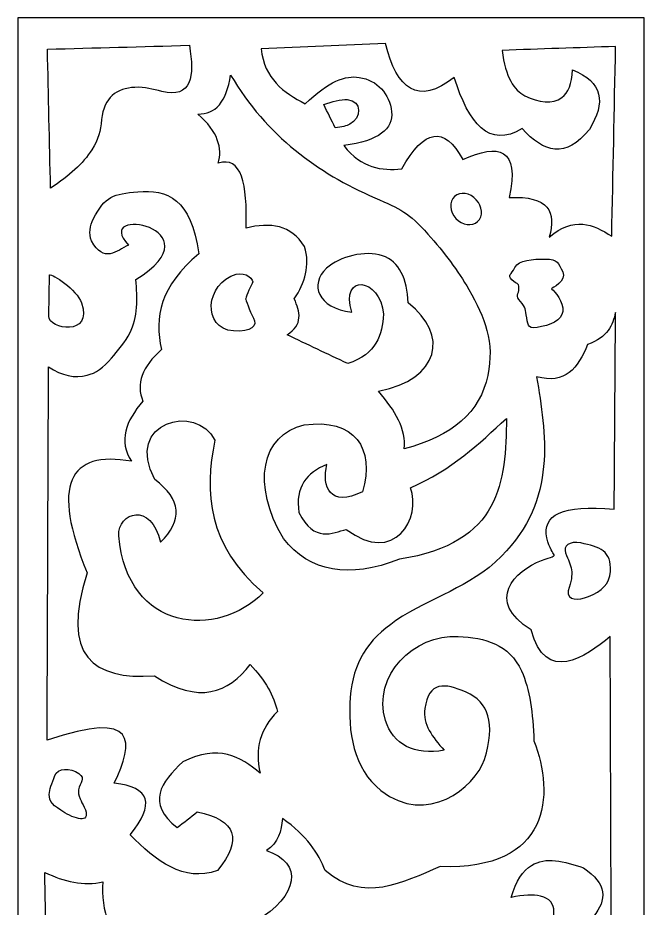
# Model space of a CAD drawing. Header units: centimetres. Extents: x -27 to -21.5, y -9 to 9.
# Drawn here: x -27 to -21.53, y 1.23 to 9 of the extents above; entities that cross this region are included whole.
import ezdxf

# ---------------------------------------------------------------- set-up
doc = ezdxf.new("R2010")
doc.units = ezdxf.units.CM
doc.header["$MEASUREMENT"] = 0
doc.layers.add('layer 1', color=7, linetype='Continuous')

msp = doc.modelspace()

# ---------------------------------------------------------------- linework, layer by layer
at = {"layer": 'layer 1', "color": 250, "lineweight": 30}
for points, knots in [([(-21.53203, -9.00021), (-21.53203, -9.00021), (-26.99914, -9.00021), (-26.99914, -9.00021), (-26.99914, -9.00021), (-26.99914, -9.00021), (-26.99914, 9.00077), (-26.99914, 9.00077), (-26.99914, 9.00077), (-26.99914, 9.00077), (-21.53203, 9.00077), (-21.53203, 9.00077), (-21.53203, 9.00077), (-21.53203, 9.00077), (-21.53203, -9.00021), (-21.53203, -9.00021)], [0, 0, 0, 0, 0.2, 0.2, 0.2, 0.2, 0.4, 0.4, 0.4, 0.4, 0.6, 0.6, 0.6, 0.6, 1, 1, 1, 1]), ([(-25.50158, 8.76064), (-25.91444, 8.74951), (-26.32734, 8.73835), (-26.74027, 8.72716), (-26.74027, 8.72716), (-26.73131, 8.32322), (-26.72238, 7.91925), (-26.71349, 7.51524), (-26.71349, 7.51524), (-26.54898, 7.62289), (-26.43052, 7.72718), (-26.3528, 7.84993), (-26.3528, 7.84993), (-26.29179, 7.94626), (-26.27944, 8.0082), (-26.26773, 8.11426), (-26.26773, 8.11426), (-26.24628, 8.30847), (-26.13724, 8.38594), (-25.97629, 8.39409), (-25.97629, 8.39409), (-25.88342, 8.39875), (-25.82656, 8.37834), (-25.74113, 8.35783), (-25.74113, 8.35783), (-25.48084, 8.2953), (-25.45587, 8.48948), (-25.50158, 8.76064)], [0, 0, 0, 0, 0.125, 0.125, 0.125, 0.125, 0.25, 0.25, 0.25, 0.25, 0.375, 0.375, 0.375, 0.375, 0.5, 0.5, 0.5, 0.5, 0.625, 0.625, 0.625, 0.625, 0.75, 0.75, 0.75, 0.75, 1, 1, 1, 1]), ([(-21.81535, 7.09484), (-21.97698, 7.20116), (-22.14534, 7.27129), (-22.36119, 7.08808), (-22.36119, 7.08808), (-22.29705, 7.30548), (-22.36216, 7.44961), (-22.71159, 7.43273), (-22.71159, 7.43273), (-22.61375, 7.86753), (-22.80022, 7.90582), (-23.11595, 7.76389), (-23.11595, 7.76389), (-23.27539, 8.06121), (-23.45281, 8.03414), (-23.64831, 7.6828), (-23.64831, 7.6828), (-23.82382, 7.66572), (-23.99616, 7.68584), (-24.15371, 7.88554), (-24.15371, 7.88554), (-23.84652, 7.92801), (-23.72125, 8.03133), (-23.73661, 8.18161), (-23.73661, 8.18161), (-23.75256, 8.33768), (-23.86221, 8.45652), (-24.01909, 8.48133), (-24.01909, 8.48133), (-24.13806, 8.50012), (-24.28504, 8.44879), (-24.49066, 8.2505), (-24.49066, 8.2505), (-24.6796, 8.34929), (-24.84819, 8.46852), (-24.87481, 8.73033), (-24.87481, 8.73033), (-24.51311, 8.74608), (-24.15145, 8.76186), (-23.78982, 8.77765), (-23.78982, 8.77765), (-23.69097, 8.37439), (-23.5045, 8.23469), (-23.19006, 8.48026), (-23.19006, 8.48026), (-23.0631, 8.07917), (-22.88562, 7.8584), (-22.59706, 8.03424), (-22.59706, 8.03424), (-22.40942, 7.8269), (-22.21621, 7.76602), (-22.01075, 8.02748), (-22.01075, 8.02748), (-21.86642, 8.26005), (-21.88997, 8.44141), (-22.15903, 8.54786), (-22.15903, 8.54786), (-22.161, 8.42456), (-22.19616, 8.34706), (-22.25086, 8.30543), (-22.25086, 8.30543), (-22.33078, 8.24465), (-22.4525, 8.26037), (-22.57338, 8.32137), (-22.57338, 8.32137), (-22.66802, 8.36912), (-22.7419, 8.48136), (-22.77224, 8.71681), (-22.77224, 8.71681), (-22.44202, 8.72806), (-22.11183, 8.73932), (-21.78164, 8.75061), (-21.78164, 8.75061), (-21.7929, 8.19865), (-21.80412, 7.64673), (-21.81535, 7.09484)], [0, 0, 0, 0, 0.05, 0.05, 0.05, 0.05, 0.1, 0.1, 0.1, 0.1, 0.15, 0.15, 0.15, 0.15, 0.2, 0.2, 0.2, 0.2, 0.25, 0.25, 0.25, 0.25, 0.3, 0.3, 0.3, 0.3, 0.35, 0.35, 0.35, 0.35, 0.4, 0.4, 0.4, 0.4, 0.45, 0.45, 0.45, 0.45, 0.5, 0.5, 0.5, 0.5, 0.55, 0.55, 0.55, 0.55, 0.6, 0.6, 0.6, 0.6, 0.65, 0.65, 0.65, 0.65, 0.7, 0.7, 0.7, 0.7, 0.75, 0.75, 0.75, 0.75, 0.8, 0.8, 0.8, 0.8, 0.85, 0.85, 0.85, 0.85, 0.9, 0.9, 0.9, 0.9, 1, 1, 1, 1]), ([(-25.14144, 8.50174), (-25.17724, 8.26881), (-25.27279, 8.15534), (-25.42815, 8.16126), (-25.42815, 8.16126), (-25.24737, 8.00451), (-25.2145, 7.86416), (-25.24895, 7.73119), (-25.24895, 7.73119), (-25.04728, 7.7985), (-24.99358, 7.55357), (-25.00704, 7.16671), (-25.00704, 7.16671), (-24.79501, 7.21756), (-24.61287, 7.19372), (-24.49632, 7.00544), (-24.49632, 7.00544), (-24.44561, 6.83976), (-24.49338, 6.69042), (-24.58592, 6.54848), (-24.58592, 6.54848), (-24.53491, 6.43498), (-24.50787, 6.32445), (-24.64864, 6.23489), (-24.64864, 6.23489), (-24.47245, 6.15127), (-24.29623, 6.06766), (-24.12001, 5.98401), (-24.12001, 5.98401), (-23.86561, 6.06746), (-23.82103, 6.23479), (-23.80641, 6.41408), (-23.80641, 6.41408), (-23.83876, 6.73916), (-24.18917, 6.77274), (-24.08417, 6.432), (-24.08417, 6.432), (-24.38525, 6.4702), (-24.45337, 6.67518), (-24.30464, 6.81514), (-24.30464, 6.81514), (-24.19143, 6.92163), (-23.96507, 6.97351), (-23.81735, 6.92506), (-23.81735, 6.92506), (-23.66542, 6.87515), (-23.6037, 6.72212), (-23.59138, 6.51264), (-23.59138, 6.51264), (-23.23363, 6.23641), (-23.31608, 5.84829), (-23.85121, 5.74209), (-23.85121, 5.74209), (-23.70339, 5.57486), (-23.60787, 5.40763), (-23.62722, 5.24034), (-23.62722, 5.24034), (-23.20678, 5.3488), (-22.96338, 5.56218), (-22.89713, 5.88057), (-22.89713, 5.88057), (-22.83697, 6.16964), (-22.92068, 6.38326), (-23.06346, 6.63064), (-23.06346, 6.63064), (-23.15768, 6.79396), (-23.27697, 6.95478), (-23.41923, 7.11328), (-23.41923, 7.11328), (-23.59122, 7.30499), (-23.6562, 7.33048), (-23.88353, 7.42998), (-23.88353, 7.42998), (-24.1344, 7.53983), (-24.36827, 7.67458), (-24.57758, 7.84492), (-24.57758, 7.84492), (-24.79459, 8.02153), (-24.98533, 8.2365), (-25.14144, 8.50174)], [0, 0, 0, 0, 0.047619, 0.047619, 0.047619, 0.047619, 0.0952381, 0.0952381, 0.0952381, 0.0952381, 0.1428571, 0.1428571, 0.1428571, 0.1428571, 0.1904762, 0.1904762, 0.1904762, 0.1904762, 0.2380952, 0.2380952, 0.2380952, 0.2380952, 0.2857143, 0.2857143, 0.2857143, 0.2857143, 0.3333333, 0.3333333, 0.3333333, 0.3333333, 0.3809524, 0.3809524, 0.3809524, 0.3809524, 0.4285714, 0.4285714, 0.4285714, 0.4285714, 0.4761905, 0.4761905, 0.4761905, 0.4761905, 0.5238095, 0.5238095, 0.5238095, 0.5238095, 0.5714286, 0.5714286, 0.5714286, 0.5714286, 0.6190476, 0.6190476, 0.6190476, 0.6190476, 0.6666667, 0.6666667, 0.6666667, 0.6666667, 0.7142857, 0.7142857, 0.7142857, 0.7142857, 0.7619048, 0.7619048, 0.7619048, 0.7619048, 0.8095238, 0.8095238, 0.8095238, 0.8095238, 0.8571429, 0.8571429, 0.8571429, 0.8571429, 0.9047619, 0.9047619, 0.9047619, 0.9047619, 1, 1, 1, 1]), ([(-24.22785, 8.041), (-24.17157, 8.04585), (-24.13072, 8.05691), (-24.10112, 8.07247), (-24.10112, 8.07247), (-24.00282, 8.12423), (-23.98745, 8.27764), (-24.12408, 8.28735), (-24.12408, 8.28735), (-24.18079, 8.29136), (-24.25308, 8.27043), (-24.32893, 8.24374), (-24.32893, 8.24374), (-24.29523, 8.17614), (-24.26152, 8.10857), (-24.22785, 8.041)], [0, 0, 0, 0, 0.2, 0.2, 0.2, 0.2, 0.4, 0.4, 0.4, 0.4, 0.6, 0.6, 0.6, 0.6, 1, 1, 1, 1]), ([(-26.73096, 5.95622), (-26.7351, 4.87001), (-26.73927, 3.78376), (-26.74344, 2.69748), (-26.74344, 2.69748), (-25.94207, 2.96964), (-25.98881, 2.686), (-26.15662, 2.32291), (-26.15662, 2.32291), (-25.84451, 2.28966), (-25.79877, 2.13983), (-26.01928, 1.87343), (-26.01928, 1.87343), (-25.79049, 1.6441), (-25.5534, 1.45649), (-25.25765, 1.56129), (-25.25765, 1.56129), (-25.03295, 1.83186), (-25.09123, 2.00249), (-25.43245, 2.0732), (-25.43245, 2.0732), (-25.49074, 2.02743), (-25.549, 1.98166), (-25.60725, 1.93586), (-25.60725, 1.93586), (-25.88313, 2.14821), (-25.74948, 2.33132), (-25.55731, 2.5102), (-25.55731, 2.5102), (-25.24908, 2.66497), (-25.05776, 2.55648), (-24.88309, 2.41031), (-24.88309, 2.41031), (-24.93306, 2.6226), (-24.88315, 2.8016), (-24.73326, 2.94719), (-24.73326, 2.94719), (-24.76244, 3.08457), (-24.84152, 3.22194), (-24.97049, 3.35922), (-24.97049, 3.35922), (-25.16194, 3.10744), (-25.41589, 3.01176), (-25.80702, 3.25933), (-25.80702, 3.25933), (-26.33779, 3.22391), (-26.62916, 3.42786), (-26.39384, 4.1583), (-26.39384, 4.1583), (-26.71122, 4.92933), (-26.55519, 5.22695), (-26.00679, 5.13217), (-26.00679, 5.13217), (-26.1234, 5.30704), (-26.05683, 5.48184), (-25.90691, 5.65657), (-25.90691, 5.65657), (-25.96937, 5.80649), (-25.91528, 5.95622), (-25.74459, 6.10605), (-25.74459, 6.10605), (-25.81129, 6.38491), (-25.75304, 6.6637), (-25.41997, 6.94259), (-25.41997, 6.94259), (-25.4824, 7.42471), (-25.69756, 7.50593), (-25.95232, 7.48338), (-25.95232, 7.48338), (-26.16134, 7.46491), (-26.24033, 7.44369), (-26.33795, 7.24842), (-26.33795, 7.24842), (-26.3702, 7.18395), (-26.38159, 7.11942), (-26.35639, 7.05496), (-26.35639, 7.05496), (-26.24825, 6.85593), (-26.14002, 6.96775), (-26.03176, 7.0175), (-26.03176, 7.0175), (-26.19896, 7.19437), (-25.99967, 7.23257), (-25.85043, 7.17005), (-25.85043, 7.17005), (-25.70118, 7.10749), (-25.60195, 6.94414), (-25.96933, 6.71785), (-25.96933, 6.71785), (-25.95287, 6.55207), (-25.94986, 6.39025), (-26.02102, 6.25041), (-26.02102, 6.25041), (-26.0577, 6.17822), (-26.12887, 6.0947), (-26.18123, 6.03049), (-26.18123, 6.03049), (-26.24955, 5.94681), (-26.32042, 5.9014), (-26.39336, 5.88176), (-26.39336, 5.88176), (-26.50227, 5.85249), (-26.61428, 5.87827), (-26.73096, 5.95622)], [0, 0, 0, 0, 0.037037, 0.037037, 0.037037, 0.037037, 0.0740741, 0.0740741, 0.0740741, 0.0740741, 0.1111111, 0.1111111, 0.1111111, 0.1111111, 0.1481481, 0.1481481, 0.1481481, 0.1481481, 0.1851852, 0.1851852, 0.1851852, 0.1851852, 0.2222222, 0.2222222, 0.2222222, 0.2222222, 0.2592593, 0.2592593, 0.2592593, 0.2592593, 0.2962963, 0.2962963, 0.2962963, 0.2962963, 0.3333333, 0.3333333, 0.3333333, 0.3333333, 0.3703704, 0.3703704, 0.3703704, 0.3703704, 0.4074074, 0.4074074, 0.4074074, 0.4074074, 0.4444444, 0.4444444, 0.4444444, 0.4444444, 0.4814815, 0.4814815, 0.4814815, 0.4814815, 0.5185185, 0.5185185, 0.5185185, 0.5185185, 0.5555556, 0.5555556, 0.5555556, 0.5555556, 0.5925926, 0.5925926, 0.5925926, 0.5925926, 0.6296296, 0.6296296, 0.6296296, 0.6296296, 0.6666667, 0.6666667, 0.6666667, 0.6666667, 0.7037037, 0.7037037, 0.7037037, 0.7037037, 0.7407407, 0.7407407, 0.7407407, 0.7407407, 0.7777778, 0.7777778, 0.7777778, 0.7777778, 0.8148148, 0.8148148, 0.8148148, 0.8148148, 0.8518519, 0.8518519, 0.8518519, 0.8518519, 0.8888889, 0.8888889, 0.8888889, 0.8888889, 0.9259259, 0.9259259, 0.9259259, 0.9259259, 1, 1, 1, 1]), ([(-22.98579, 7.22293), (-23.03464, 7.17807), (-23.11958, 7.19055), (-23.17492, 7.25078), (-23.17492, 7.25078), (-23.2302, 7.31098), (-23.23544, 7.39666), (-23.1866, 7.44156), (-23.1866, 7.44156), (-23.13772, 7.48642), (-23.05278, 7.47394), (-22.99747, 7.41374), (-22.99747, 7.41374), (-22.94216, 7.35355), (-22.93692, 7.26783), (-22.98579, 7.22293)], [0, 0, 0, 0, 0.2, 0.2, 0.2, 0.2, 0.4, 0.4, 0.4, 0.4, 0.6, 0.6, 0.6, 0.6, 1, 1, 1, 1]), ([(-22.34194, 6.63747), (-22.34194, 6.63747), (-22.20428, 6.7063), (-22.243, 6.78374), (-22.243, 6.78374), (-22.28171, 6.86117), (-22.28602, 6.89559), (-22.39357, 6.89559), (-22.39357, 6.89559), (-22.50112, 6.89559), (-22.63018, 6.89129), (-22.66029, 6.82245), (-22.66029, 6.82245), (-22.69041, 6.75362), (-22.72913, 6.76223), (-22.68611, 6.7149), (-22.68611, 6.7149), (-22.64309, 6.66758), (-22.62588, 6.6977), (-22.62588, 6.64177), (-22.62588, 6.64177), (-22.62588, 6.58584), (-22.66029, 6.57724), (-22.61297, 6.52561), (-22.61297, 6.52561), (-22.56565, 6.47399), (-22.56995, 6.45678), (-22.55704, 6.38365), (-22.55704, 6.38365), (-22.54414, 6.31051), (-22.54844, 6.2804), (-22.42798, 6.30621), (-22.42798, 6.30621), (-22.30753, 6.33202), (-22.23439, 6.38365), (-22.243, 6.46969), (-22.243, 6.46969), (-22.2516, 6.55573), (-22.34194, 6.63747), (-22.34194, 6.63747)], [0, 0, 0, 0, 0.0909091, 0.0909091, 0.0909091, 0.0909091, 0.1818182, 0.1818182, 0.1818182, 0.1818182, 0.2727273, 0.2727273, 0.2727273, 0.2727273, 0.3636364, 0.3636364, 0.3636364, 0.3636364, 0.4545455, 0.4545455, 0.4545455, 0.4545455, 0.5454545, 0.5454545, 0.5454545, 0.5454545, 0.6363636, 0.6363636, 0.6363636, 0.6363636, 0.7272727, 0.7272727, 0.7272727, 0.7272727, 0.8181818, 0.8181818, 0.8181818, 0.8181818, 1, 1, 1, 1]), ([(-26.7228, 6.75776), (-26.7228, 6.75776), (-26.72863, 6.39678), (-26.72863, 6.39678), (-26.72863, 6.39678), (-26.73044, 6.28276), (-26.3397, 6.21713), (-26.44333, 6.51323), (-26.44333, 6.51323), (-26.48409, 6.62967), (-26.69952, 6.76941), (-26.7228, 6.75776)], [0, 0, 0, 0, 0.25, 0.25, 0.25, 0.25, 0.5, 0.5, 0.5, 0.5, 1, 1, 1, 1]), ([(-25.01105, 6.54816), (-25.01105, 6.54816), (-24.97611, 6.64714), (-24.95282, 6.68207), (-24.95282, 6.68207), (-24.92954, 6.71701), (-25.01105, 6.78687), (-25.09256, 6.76358), (-25.09256, 6.76358), (-25.36291, 6.68634), (-25.39516, 6.28936), (-25.11585, 6.26869), (-25.11585, 6.26869), (-24.95865, 6.25704), (-24.90625, 6.31527), (-24.94118, 6.37931), (-24.94118, 6.37931), (-24.97611, 6.44336), (-25.01105, 6.54816), (-25.01105, 6.54816)], [0, 0, 0, 0, 0.1666667, 0.1666667, 0.1666667, 0.1666667, 0.3333333, 0.3333333, 0.3333333, 0.3333333, 0.5, 0.5, 0.5, 0.5, 0.6666667, 0.6666667, 0.6666667, 0.6666667, 1, 1, 1, 1]), ([(-21.8171, 0.29934), (-21.92099, 0.45939), (-22.0463, 0.58321), (-22.21126, 0.63962), (-22.21126, 0.63962), (-22.27583, 0.66168), (-22.34647, 0.67345), (-22.4243, 0.673), (-22.4243, 0.673), (-22.34159, 0.67792), (-22.27489, 0.69454), (-22.22272, 0.72171), (-22.22272, 0.72171), (-22.14136, 0.76412), (-22.09527, 0.83227), (-22.07874, 0.92177), (-22.07874, 0.92177), (-22.04963, 1.07936), (-22.08062, 1.02903), (-21.97443, 1.15961), (-21.97443, 1.15961), (-21.85598, 1.3052), (-21.85433, 1.4475), (-22.06231, 1.5838), (-22.06231, 1.5838), (-22.23093, 1.64513), (-22.39176, 1.68252), (-22.51574, 1.60628), (-22.51574, 1.60628), (-22.59014, 1.56055), (-22.6513, 1.47386), (-22.69287, 1.32691), (-22.69287, 1.32691), (-22.58697, 1.34703), (-22.5005, 1.35175), (-22.43749, 1.33804), (-22.43749, 1.33804), (-22.27305, 1.30226), (-22.30038, 1.12028), (-22.39683, 1.02942), (-22.39683, 1.02942), (-22.51202, 0.9208), (-22.73689, 0.95431), (-23.04317, 1.09337), (-23.04317, 1.09337), (-23.44288, 1.15166), (-23.84089, 1.21994), (-24.28093, 1.02331), (-24.28093, 1.02331), (-24.4948, 0.97382), (-24.70884, 0.96783), (-24.92316, 1.11672), (-24.92316, 1.11672), (-24.54565, 1.34185), (-24.50622, 1.63057), (-24.82975, 1.7356), (-24.82975, 1.7356), (-24.72197, 1.80282), (-24.69965, 1.90668), (-24.68962, 2.01585), (-24.68962, 2.01585), (-24.47546, 1.86398), (-24.37716, 1.71218), (-24.31596, 1.56045), (-24.31596, 1.56045), (-23.98115, 1.27089), (-23.64643, 1.45658), (-23.31174, 1.59548), (-23.31174, 1.59548), (-22.34848, 1.56119), (-22.31202, 2.22393), (-22.49436, 2.69311), (-22.49436, 2.69311), (-22.5029, 2.9305), (-22.53017, 3.14473), (-22.60288, 3.30264), (-22.60288, 3.30264), (-22.71153, 3.53871), (-22.91893, 3.5901), (-23.1561, 3.60401), (-23.1561, 3.60401), (-23.54033, 3.62659), (-23.90856, 3.26011), (-23.78943, 2.87037), (-23.78943, 2.87037), (-23.72603, 2.66293), (-23.53581, 2.56211), (-23.27671, 2.61137), (-23.27671, 2.61137), (-23.38158, 2.72284), (-23.46604, 2.83819), (-23.44627, 2.97346), (-23.44627, 2.97346), (-23.41147, 3.21182), (-23.27416, 3.19946), (-23.08658, 3.11759), (-23.08658, 3.11759), (-22.8917, 3.03246), (-22.82532, 2.8466), (-22.92641, 2.52964), (-22.92641, 2.52964), (-23.01361, 2.283), (-23.42712, 1.94543), (-23.82974, 2.25951), (-23.82974, 2.25951), (-24.07101, 2.44764), (-24.12088, 2.77954), (-24.09743, 3.07331), (-24.09743, 3.07331), (-24.07311, 3.37778), (-23.94663, 3.57183), (-23.69932, 3.74113), (-23.69932, 3.74113), (-23.38472, 3.95642), (-23.06106, 4.01937), (-22.77868, 4.30246), (-22.77868, 4.30246), (-22.28508, 4.7972), (-22.39101, 5.37852), (-22.471, 5.86925), (-22.471, 5.86925), (-22.22323, 5.79889), (-22.10747, 5.945), (-22.02728, 6.14949), (-22.02728, 6.14949), (-21.85006, 6.21419), (-21.80652, 6.31905), (-21.78206, 6.42974), (-21.78206, 6.42974), (-21.78598, 5.85754), (-21.78986, 5.28537), (-21.79374, 4.71323), (-21.79374, 4.71323), (-22.25199, 4.75641), (-22.42362, 4.66173), (-22.38086, 4.46374), (-22.38086, 4.46374), (-22.33822, 4.26643), (-22.24228, 4.33413), (-22.42789, 4.2663), (-22.42789, 4.2663), (-22.65955, 4.18159), (-22.92844, 3.91023), (-22.51771, 3.6623), (-22.51771, 3.6623), (-22.39544, 3.18604), (-22.04549, 3.41925), (-21.82877, 3.60392), (-21.82877, 3.60392), (-21.82486, 2.50237), (-21.82098, 1.40085), (-21.8171, 0.29934)], [0, 0, 0, 0, 0.025641, 0.025641, 0.025641, 0.025641, 0.0512821, 0.0512821, 0.0512821, 0.0512821, 0.0769231, 0.0769231, 0.0769231, 0.0769231, 0.1025641, 0.1025641, 0.1025641, 0.1025641, 0.1282051, 0.1282051, 0.1282051, 0.1282051, 0.1538462, 0.1538462, 0.1538462, 0.1538462, 0.1794872, 0.1794872, 0.1794872, 0.1794872, 0.2051282, 0.2051282, 0.2051282, 0.2051282, 0.2307692, 0.2307692, 0.2307692, 0.2307692, 0.2564103, 0.2564103, 0.2564103, 0.2564103, 0.2820513, 0.2820513, 0.2820513, 0.2820513, 0.3076923, 0.3076923, 0.3076923, 0.3076923, 0.3333333, 0.3333333, 0.3333333, 0.3333333, 0.3589744, 0.3589744, 0.3589744, 0.3589744, 0.3846154, 0.3846154, 0.3846154, 0.3846154, 0.4102564, 0.4102564, 0.4102564, 0.4102564, 0.4358974, 0.4358974, 0.4358974, 0.4358974, 0.4615385, 0.4615385, 0.4615385, 0.4615385, 0.4871795, 0.4871795, 0.4871795, 0.4871795, 0.5128205, 0.5128205, 0.5128205, 0.5128205, 0.5384615, 0.5384615, 0.5384615, 0.5384615, 0.5641026, 0.5641026, 0.5641026, 0.5641026, 0.5897436, 0.5897436, 0.5897436, 0.5897436, 0.6153846, 0.6153846, 0.6153846, 0.6153846, 0.6410256, 0.6410256, 0.6410256, 0.6410256, 0.6666667, 0.6666667, 0.6666667, 0.6666667, 0.6923077, 0.6923077, 0.6923077, 0.6923077, 0.7179487, 0.7179487, 0.7179487, 0.7179487, 0.7435897, 0.7435897, 0.7435897, 0.7435897, 0.7692308, 0.7692308, 0.7692308, 0.7692308, 0.7948718, 0.7948718, 0.7948718, 0.7948718, 0.8205128, 0.8205128, 0.8205128, 0.8205128, 0.8461538, 0.8461538, 0.8461538, 0.8461538, 0.8717949, 0.8717949, 0.8717949, 0.8717949, 0.8974359, 0.8974359, 0.8974359, 0.8974359, 0.9230769, 0.9230769, 0.9230769, 0.9230769, 0.9487179, 0.9487179, 0.9487179, 0.9487179, 1, 1, 1, 1]), ([(-24.85879, 3.98305), (-25.34247, 4.4051), (-25.37384, 4.85642), (-25.27855, 5.31606), (-25.27855, 5.31606), (-25.43643, 5.64001), (-26.07653, 5.47854), (-25.80324, 4.97229), (-25.80324, 4.97229), (-25.57232, 4.7992), (-25.55595, 4.61677), (-25.75426, 4.42502), (-25.75426, 4.42502), (-25.83681, 4.78452), (-26.12466, 4.68664), (-26.11806, 4.48118), (-26.11806, 4.48118), (-26.04489, 3.63794), (-25.25018, 3.58279), (-24.85879, 3.98305)], [0, 0, 0, 0, 0.1666667, 0.1666667, 0.1666667, 0.1666667, 0.3333333, 0.3333333, 0.3333333, 0.3333333, 0.5, 0.5, 0.5, 0.5, 0.6666667, 0.6666667, 0.6666667, 0.6666667, 1, 1, 1, 1]), ([(-22.73388, 5.5058), (-22.97467, 5.28462), (-23.20759, 5.05972), (-23.57165, 4.90012), (-23.57165, 4.90012), (-23.4736, 4.64168), (-23.70769, 4.21633), (-24.13204, 4.53785), (-24.13204, 4.53785), (-24.25231, 4.50702), (-24.4109, 4.41671), (-24.54526, 4.68502), (-24.54526, 4.68502), (-24.57965, 4.90724), (-24.4787, 5.03274), (-24.30186, 5.1039), (-24.30186, 5.1039), (-24.34666, 4.90882), (-24.27511, 4.72536), (-23.99053, 4.86616), (-23.99053, 4.86616), (-23.87777, 5.24377), (-24.06179, 5.51053), (-24.49998, 5.4492), (-24.49998, 5.4492), (-24.87319, 5.36471), (-24.96188, 4.92742), (-24.68112, 4.4586), (-24.68112, 4.4586), (-24.44903, 4.16428), (-24.11124, 4.10392), (-23.66788, 4.27746), (-23.66788, 4.27746), (-22.77638, 4.41694), (-22.74129, 4.95495), (-22.73388, 5.5058)], [0, 0, 0, 0, 0.1, 0.1, 0.1, 0.1, 0.2, 0.2, 0.2, 0.2, 0.3, 0.3, 0.3, 0.3, 0.4, 0.4, 0.4, 0.4, 0.5, 0.5, 0.5, 0.5, 0.6, 0.6, 0.6, 0.6, 0.7, 0.7, 0.7, 0.7, 0.8, 0.8, 0.8, 0.8, 1, 1, 1, 1]), ([(-22.21806, 4.33219), (-22.24119, 4.38977), (-22.184, 4.43961), (-22.08515, 4.41897), (-22.08515, 4.41897), (-21.92222, 4.38495), (-21.81389, 4.34992), (-21.82696, 4.16978), (-21.82696, 4.16978), (-21.83456, 4.06543), (-21.89938, 3.99637), (-22.01919, 3.95076), (-22.01919, 3.95076), (-22.1098, 3.91632), (-22.20328, 3.9136), (-22.19648, 4.00255), (-22.19648, 4.00255), (-22.1665, 4.084), (-22.16, 4.13672), (-22.16692, 4.18395), (-22.16692, 4.18395), (-22.17384, 4.23114), (-22.19422, 4.27283), (-22.21806, 4.33219)], [0, 0, 0, 0, 0.1428571, 0.1428571, 0.1428571, 0.1428571, 0.2857143, 0.2857143, 0.2857143, 0.2857143, 0.4285714, 0.4285714, 0.4285714, 0.4285714, 0.5714286, 0.5714286, 0.5714286, 0.5714286, 0.7142857, 0.7142857, 0.7142857, 0.7142857, 1, 1, 1, 1]), ([(-26.46701, 2.40788), (-26.54066, 2.46106), (-26.65258, 2.45518), (-26.67616, 2.39016), (-26.67616, 2.39016), (-26.7022, 2.31838), (-26.7239, 2.26731), (-26.72471, 2.22377), (-26.72471, 2.22377), (-26.72575, 2.16775), (-26.6923, 2.12414), (-26.58909, 2.06489), (-26.58909, 2.06489), (-26.48063, 2.00259), (-26.35202, 1.96989), (-26.41988, 2.11541), (-26.41988, 2.11541), (-26.43366, 2.14032), (-26.4455, 2.16497), (-26.45521, 2.18709), (-26.45521, 2.18709), (-26.46898, 2.2185), (-26.47118, 2.24412), (-26.46808, 2.26582), (-26.46808, 2.26582), (-26.4588, 2.33087), (-26.40174, 2.36076), (-26.46701, 2.40788)], [0, 0, 0, 0, 0.125, 0.125, 0.125, 0.125, 0.25, 0.25, 0.25, 0.25, 0.375, 0.375, 0.375, 0.375, 0.5, 0.5, 0.5, 0.5, 0.625, 0.625, 0.625, 0.625, 0.75, 0.75, 0.75, 0.75, 1, 1, 1, 1]), ([(-25.99414, 0.73032), (-26.19084, 0.97437), (-26.27801, 1.21842), (-26.25566, 1.46257), (-26.25566, 1.46257), (-26.42496, 1.42262), (-26.59433, 1.46496), (-26.76375, 1.54476), (-26.76375, 1.54476), (-26.75625, 1.15619), (-26.74878, 0.76764), (-26.74134, 0.37913), (-26.74134, 0.37913), (-26.55202, 0.62577), (-26.30292, 0.74283), (-25.99414, 0.73032)], [0, 0, 0, 0, 0.2, 0.2, 0.2, 0.2, 0.4, 0.4, 0.4, 0.4, 0.6, 0.6, 0.6, 0.6, 1, 1, 1, 1])]:
    msp.add_open_spline(points, degree=3, knots=knots, dxfattribs=at)

doc.saveas('drawing.dxf')
